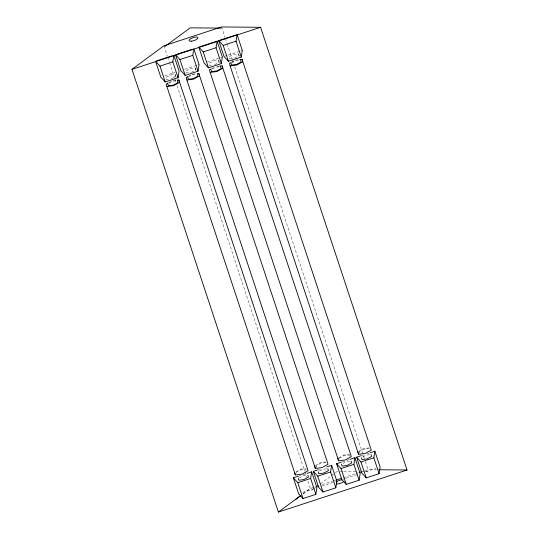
<?xml version="1.0" encoding="UTF-8"?>
<svg xmlns="http://www.w3.org/2000/svg" width="539" height="539" viewBox="0 0 539 539"><rect width="100%" height="100%" fill="white"/><g stroke="black" fill="none" stroke-linecap="round" stroke-linejoin="round"><path stroke-width="0.4" stroke-dasharray="2.69 2.02" d="M303.147 493.852L310.349 488.502L315.093 486.953M303.033 493.899L310.349 488.502L307.708 480.512M311.63 490.268L312.964 489.284M313.631 488.792L315.632 487.317M320.301 483.881L330.973 476.011M331.64 475.519L336.976 471.585L339.489 471.605M171.348 78.835L175.876 76.336L175.323 74.463L170.243 75.103L165.722 77.603L166.275 79.476L169.9 79.017M168.828 82.608L172.143 80.776M169.084 83.154L172.318 81.369L176.671 80.823M191.311 72.314L195.832 69.807L195.28 67.941L190.206 68.581L185.679 71.081L186.231 72.947L190.584 72.401M188.791 76.08L191.439 74.618M188.401 76.989L192.275 74.84L196.627 74.294M214.596 64.7L219.117 62.194L218.564 60.328L213.491 60.968L208.964 63.467L209.516 65.334L213.141 64.882M211.409 68.837L215.384 66.641M212.332 69.019L215.56 67.234L219.191 66.775M234.553 58.178L239.08 55.672L238.528 53.806L233.448 54.439L228.92 56.945L229.473 58.812L233.825 58.266M231.372 62.315L234.681 60.483M231.642 62.854L235.523 60.705L239.148 60.253M295.985 471.746L300.621 469.186L305.822 468.532M315.281 465.588L320.577 462.657L325.785 462.011M298.929 477.992L302.803 475.849L307.156 475.304M338.566 457.982L343.869 455.051L349.811 454.303M319.533 471.113L322.767 469.321L327.119 468.782M358.523 451.453L363.825 448.522L369.026 447.875M342.817 463.5L346.051 461.714L350.404 461.168M362.774 456.978L366.008 455.185L369.633 454.734M164.779 75.797L175.121 72.415M184.736 69.275L196.674 65.374M197.469 65.111L199.059 64.592M207.225 61.924L222.344 56.979M224.797 56.177L227.188 55.396M227.984 55.14L239.916 51.239M240.711 50.976L242.301 50.457M298.134 476.281L306.886 473.424M318.886 469.496L320.483 468.977M342.171 461.889L349.333 459.545M362.134 455.361L363.724 454.842M366.904 453.804L369.296 453.023M322.201 484.628L332.469 481.273M333.257 481.017L335.629 480.242M343.525 477.655L355.369 473.788M356.164 473.525L358.529 472.75M364.849 470.688L368.009 469.651L376.31 469.732M302.581 492.397L316.11 487.977M321.749 486.138L335.271 481.711M342.642 479.306L345.034 478.524M345.829 478.261L357.761 474.36M365.786 471.74L376.128 468.357M235.341 60.112L239.06 59.647M216.873 66.452L219.103 66.169M192.1 74.247L196.56 73.688M172.884 80.682L176.603 80.217M369.08 448.482L364 449.115L359.473 451.621L360.025 453.488M325.832 462.617L320.759 463.25L316.231 465.757L316.784 467.623M340.325 471.618L342.838 471.638M343.673 471.645L357.061 471.766M362.087 471.807L364.593 471.834M365.429 471.841L367.942 471.861M238.528 53.806L239.559 56.939M221.569 26.95L225.006 37.339M225.268 38.134L226.858 42.931M227.121 43.733L232.141 58.913M232.41 59.714L233.731 63.71M234.788 66.903L364.31 458.467M365.368 461.66L368.009 469.651M218.564 60.328L219.346 62.679M195.28 67.941L196.317 71.074M175.323 74.463L176.098 76.814M163.91 45.802L167.346 56.184M167.616 56.986L169.199 61.783M169.462 62.578L174.488 77.764M174.751 78.559L176.071 82.555M177.129 85.755L304.535 470.924M304.798 471.719L306.651 477.318M349.488 456.25L349.117 455.004L344.044 455.644L339.516 458.143L340.069 460.01M306.246 470.385L305.876 469.139L300.796 469.779L296.275 472.279L296.827 474.145"/><path stroke-width="0.81" d="M178.072 77.731L172.83 61.877L173.854 55.261L179.103 71.114L178.072 77.731L165.217 81.935L160.797 77.097L155.555 61.244L159.975 66.075L165.217 81.935M198.029 71.209L192.787 55.349L193.811 48.739L199.059 64.592L198.029 71.209L185.18 75.406L180.76 70.575L175.512 54.715L179.932 59.553L185.18 75.406M208.465 67.793L203.216 51.939L198.797 47.109L204.045 62.962L208.465 67.793L221.313 63.595L216.072 47.742L217.096 41.126L199.592 46.846M221.313 63.595L222.344 56.979L217.096 41.126M241.277 57.067L236.028 41.213L237.059 34.597L242.301 50.457L241.277 57.067L228.421 61.271L224.002 56.44L218.76 40.58L236.264 34.86M298.134 476.281L293.357 477.844L298.606 493.697L303.026 498.535L315.874 494.33L310.632 478.477L311.663 471.861L306.886 473.424M315.874 494.33L316.905 487.714L311.663 471.861M318.091 469.759L313.321 471.322L318.562 487.175L322.982 492.006L335.837 487.808L330.589 471.955L331.62 465.339L326.843 466.895M335.837 487.808L336.862 481.192L331.62 465.339M341.376 462.145L336.606 463.708L341.847 479.562L346.267 484.399L359.122 480.195L353.874 464.342L354.905 457.726L350.128 459.289M359.122 480.195L360.146 473.579L354.905 457.726M361.339 455.623L356.562 457.18L361.81 473.04L366.23 477.871L379.079 473.673L373.837 457.813L374.861 451.204L370.091 452.76M379.079 473.673L380.11 467.057L374.861 451.204M295.938 499.202L300.526 495.792M131.967 69.349L163.91 45.802L221.569 26.95L260.593 27.3L407.033 470.001L278.407 512.05L131.967 69.349L260.593 27.3M164.846 46.522L190.193 27.839L221.158 28.116M278.407 512.05L301.031 495.368M168.168 82.972L166.18 84.071L166.908 86.53L295.392 474.94L302.076 474.104L308.038 470.803L307.311 468.344L178.833 79.934L177.344 80.122M188.124 76.45L186.137 77.549L186.865 80.008L315.349 468.418L322.039 467.582L328.002 464.281L327.267 461.822L198.79 73.412L197.301 73.6M210.749 69.201L209.422 69.935L210.149 72.394L338.633 460.805L345.324 459.969L351.287 456.668L350.552 454.209L222.075 65.798L219.845 66.081M230.705 62.679L229.385 63.413L230.113 65.873L358.59 454.283L365.28 453.44L371.243 450.146L370.515 447.687L242.031 59.277L239.801 59.553M156.35 60.981L172.264 55.78M176.307 54.459L192.221 49.258M159.975 66.075L172.83 61.877M179.932 59.553L192.787 55.349M203.216 51.939L216.072 47.742M218.76 40.58L223.18 45.417L236.028 41.213M293.357 477.844L297.777 482.681L310.632 478.477M313.321 471.322L317.74 476.153L330.589 471.955M336.606 463.708L341.025 468.539L353.874 464.342M356.562 457.18L360.982 462.017L373.837 457.813M315.881 486.697L318.253 485.922M336.417 479.979L341.153 478.43M359.324 472.494L361.689 471.719M230.113 65.873L236.803 65.03L242.766 61.736L242.031 59.277M210.149 72.394L216.84 71.559L222.802 68.258L222.075 65.798M186.865 80.008L193.555 79.172L199.518 75.871L198.79 73.412M166.908 86.53L173.598 85.694L179.561 82.393L178.833 79.934M378.802 469.752L407.033 470.001M223.18 45.417L228.421 61.271M360.982 462.017L366.23 477.871M341.025 468.539L346.267 484.399M317.74 476.153L322.982 492.006M297.777 482.681L303.026 498.535M371.088 454.552L371.64 456.418L367.113 458.918L362.033 459.558L361.48 457.692M357.862 451.823L358.59 454.283M240.596 60.072L241.149 61.938L236.628 64.437L231.548 65.078L230.995 63.211M351.125 461.074L351.677 462.94L347.156 465.447L342.076 466.08L341.524 464.214M337.906 458.345L338.633 460.805M220.64 66.593L221.192 68.46L216.665 70.966L211.591 71.599L211.039 69.733M327.84 468.687L328.392 470.554L323.872 473.06L318.792 473.693L318.239 471.827M314.621 465.959L315.349 468.418M197.355 74.207L197.907 76.073L193.38 78.579L188.306 79.213L187.754 77.346M307.884 475.209L308.436 477.076L303.908 479.582L298.835 480.215L298.283 478.349M294.658 472.481L295.392 474.94M177.398 80.729L177.951 82.595L173.423 85.101L168.343 85.735L167.791 83.868M344.05 481.3A4.669 1.556 -18.3 0 1 336.37 483.806M336.302 481.96A4.669 1.556 -18.3 0 1 341.82 479.791M191.399 41.166A4.669 1.556 -18.3 0 0 197.995 37.784A4.669 1.556 -18.3 0 0 191.224 38.39A4.669 1.556 -18.3 0 0 191.399 41.166"/></g></svg>
